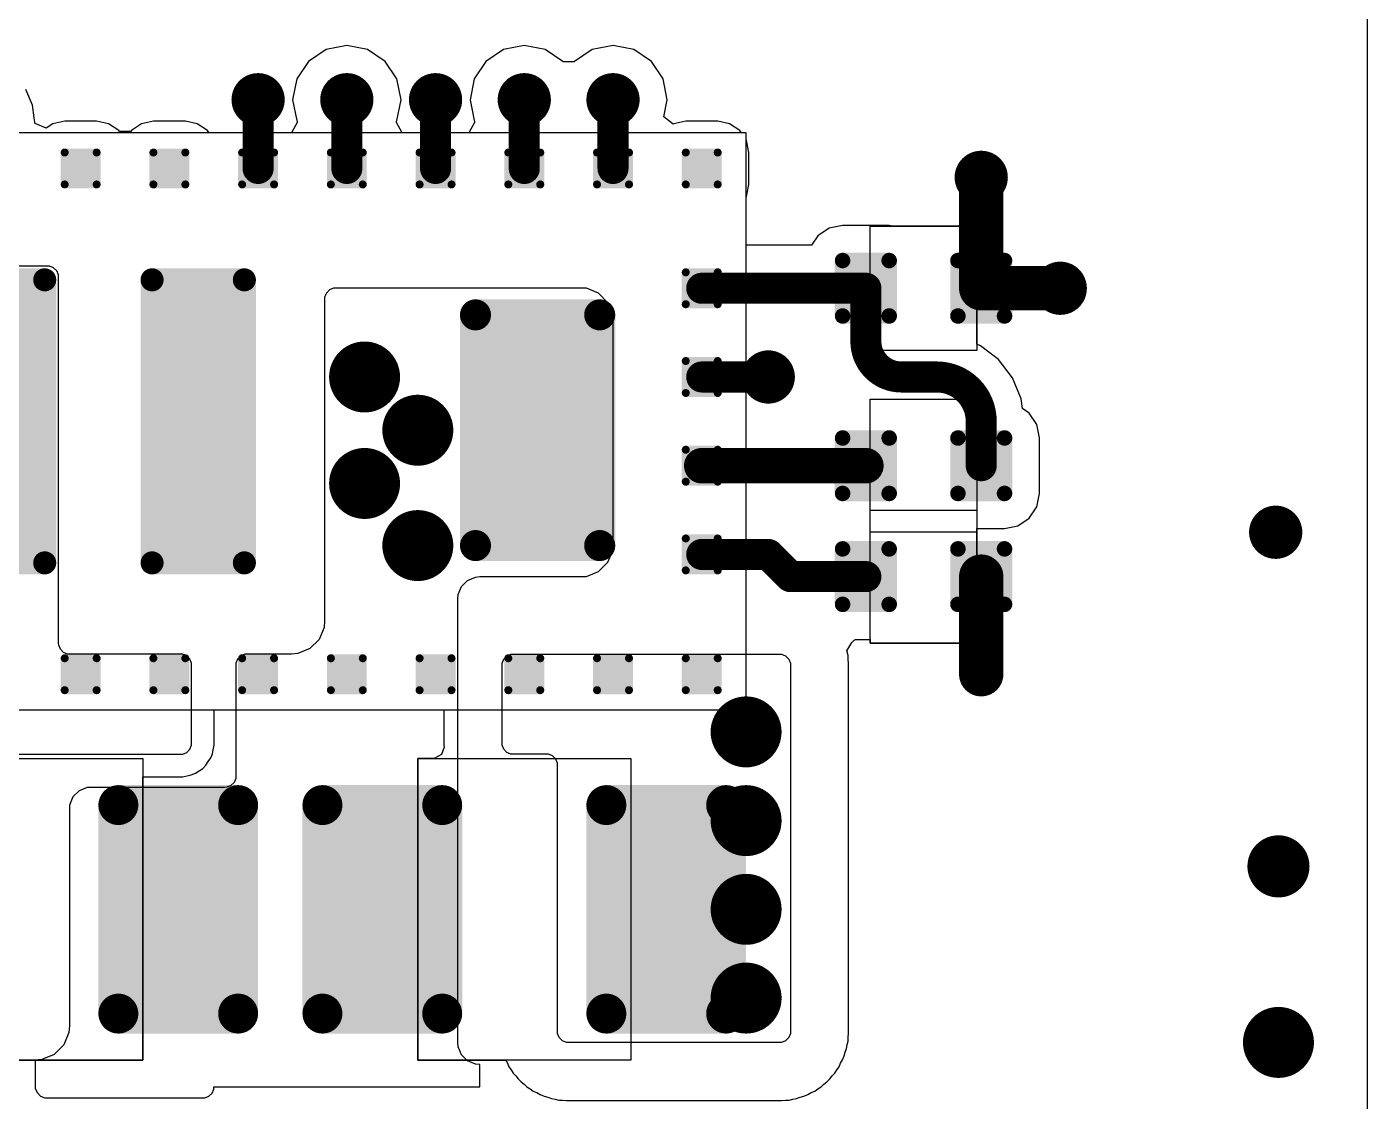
# Model space of a CAD drawing. Header units: millimetres. Extents: x 201 to 305, y 187 to 304.
# Drawn here: x 233.89 to 249, y 228.34 to 240.45 of the extents above; entities that cross this region are included whole.
import ezdxf

# ---------------------------------------------------------------- set-up
doc = ezdxf.new("R2010")
doc.units = ezdxf.units.MM
doc.layers.add('TopLayer', color=1, linetype='Continuous')

# ---------------------------------------------------------------- blocks, each defined once
blk = doc.blocks.new('LGA28_0_5MM_10X6_5_3_45_37')
at = {"layer": 'TopLayer'}
for p, q in [((5.00000016, 3.25000112), (-5.00000016, 3.25000112)), ((-5.00000016, 3.25000112), (-5.00000016, -3.25000112)), ((5.00000016, -3.25000112), (5.00000016, 3.25000112)), ((-5.00000016, -3.25000112), (5.00000016, -3.25000112))]:
    blk.add_line(p, q, dxfattribs=at)
for points, const_width in [([(-4.70250012, 3.02999902, 1), (-4.65750148, 3.02999902, 1)], 0.04499864), ([(-4.34250084, 3.02999902, 1), (-4.297502199999999, 3.02999902, 1)], 0.04499864), ([(-3.70249958, 3.02999902, 1), (-3.65750094, 3.02999902, 1)], 0.04499864), ([(-3.3425003, 3.02999902, 1), (-3.29750166, 3.02999902, 1)], 0.04499864), ([(-2.70249904, 3.02999902, 1), (-2.6575004, 3.02999902, 1)], 0.04499864), ([(-2.34249976, 3.02999902, 1), (-2.29750112, 3.02999902, 1)], 0.04499864), ([(-1.7024985, 3.02999902, 1), (-1.65749986, 3.02999902, 1)], 0.04499864), ([(-1.34249922, 3.02999902, 1), (-1.29750058, 3.02999902, 1)], 0.04499864), ([(-0.70249796, 3.02999902, 1), (-0.65749932, 3.02999902, 1)], 0.04499864), ([(-0.34249868, 3.02999902, 1), (-0.29750004, 3.02999902, 1)], 0.04499864), ([(0.29750004, 3.02999902, 1), (0.34249868, 3.02999902, 1)], 0.04499864), ([(0.65749932, 3.02999902, 1), (0.70249796, 3.02999902, 1)], 0.04499864), ([(1.29750058, 3.02999902, 1), (1.34249922, 3.02999902, 1)], 0.04499864), ([(1.65749986, 3.02999902, 1), (1.7024985, 3.02999902, 1)], 0.04499864), ([(2.29750112, 3.02999902, 1), (2.34249976, 3.02999902, 1)], 0.04499864), ([(2.6575004, 3.02999902, 1), (2.70249904, 3.02999902, 1)], 0.04499864), ([(3.29750166, 3.02999902, 1), (3.3425003, 3.02999902, 1)], 0.04499864), ([(3.65750094, 3.02999902, 1), (3.70249958, 3.02999902, 1)], 0.04499864), ([(4.297502199999999, 3.02999902, 1), (4.34250084, 3.02999902, 1)], 0.04499864), ([(4.65750148, 3.02999902, 1), (4.70250012, 3.02999902, 1)], 0.04499864), ([(-4.70250012, 2.66999974, 1), (-4.65750148, 2.66999974, 1)], 0.04499864), ([(-4.34250084, 2.66999974, 1), (-4.297502199999999, 2.66999974, 1)], 0.04499864), ([(-3.70249958, 2.66999974, 1), (-3.65750094, 2.66999974, 1)], 0.04499864), ([(-3.3425003, 2.66999974, 1), (-3.29750166, 2.66999974, 1)], 0.04499864), ([(-2.70249904, 2.66999974, 1), (-2.6575004, 2.66999974, 1)], 0.04499864), ([(-2.34249976, 2.66999974, 1), (-2.29750112, 2.66999974, 1)], 0.04499864), ([(-1.7024985, 2.66999974, 1), (-1.65749986, 2.66999974, 1)], 0.04499864), ([(-1.34249922, 2.66999974, 1), (-1.29750058, 2.66999974, 1)], 0.04499864), ([(-0.70249796, 2.66999974, 1), (-0.65749932, 2.66999974, 1)], 0.04499864), ([(-0.34249868, 2.66999974, 1), (-0.29750004, 2.66999974, 1)], 0.04499864), ([(0.29750004, 2.66999974, 1), (0.34249868, 2.66999974, 1)], 0.04499864), ([(0.65749932, 2.66999974, 1), (0.70249796, 2.66999974, 1)], 0.04499864), ([(1.29750058, 2.66999974, 1), (1.34249922, 2.66999974, 1)], 0.04499864), ([(1.65749986, 2.66999974, 1), (1.7024985, 2.66999974, 1)], 0.04499864), ([(2.29750112, 2.66999974, 1), (2.34249976, 2.66999974, 1)], 0.04499864), ([(2.6575004, 2.66999974, 1), (2.70249904, 2.66999974, 1)], 0.04499864), ([(3.29750166, 2.66999974, 1), (3.3425003, 2.66999974, 1)], 0.04499864), ([(3.65750094, 2.66999974, 1), (3.70249958, 2.66999974, 1)], 0.04499864), ([(4.297502199999999, 2.66999974, 1), (4.34250084, 2.66999974, 1)], 0.04499864), ([(4.65750148, 2.66999974, 1), (4.70250012, 2.66999974, 1)], 0.04499864), ([(-4.70250012, 1.67999918, 1), (-4.65750148, 1.67999918, 1)], 0.04499864), ([(-4.34250084, 1.67999918, 1), (-4.297502199999999, 1.67999918, 1)], 0.04499864), ([(0.5900013599999999, 1.59500062, 1), (0.71999856, 1.59500062, 1)], 0.12999974), ([(1.62999928, 1.59500062, 1), (1.75999648, 1.59500062, 1)], 0.12999974), ([(2.84000194, 1.59500062, 1), (2.96999914, 1.59500062, 1)], 0.12999974), ([(3.87999986, 1.59500062, 1), (4.00999706, 1.59500062, 1)], 0.12999974), ([(4.297502199999999, 1.67999918, 1), (4.34250084, 1.67999918, 1)], 0.04499864), ([(4.65750148, 1.67999918, 1), (4.70250012, 1.67999918, 1)], 0.04499864), ([(-3.43749884, 1.3999972, 1), (-3.26249792, 1.3999972, 1)], 0.17500092), ([(-2.03750164, 1.3999972, 1), (-1.86250072, 1.3999972, 1)], 0.17500092), ([(-4.70250012, 1.3199999, 1), (-4.65750148, 1.3199999, 1)], 0.04499864), ([(-4.34250084, 1.3199999, 1), (-4.297502199999999, 1.3199999, 1)], 0.04499864), ([(4.297502199999999, 1.3199999, 1), (4.34250084, 1.3199999, 1)], 0.04499864), ([(4.65750148, 1.3199999, 1), (4.70250012, 1.3199999, 1)], 0.04499864), ([(-4.70250012, 0.67999864, 1), (-4.65750148, 0.67999864, 1)], 0.04499864), ([(-4.34250084, 0.67999864, 1), (-4.297502199999999, 0.67999864, 1)], 0.04499864), ([(4.297502199999999, 0.67999864, 1), (4.34250084, 0.67999864, 1)], 0.04499864), ([(4.65750148, 0.67999864, 1), (4.70250012, 0.67999864, 1)], 0.04499864), ([(-4.70250012, 0.31999936, 1), (-4.65750148, 0.31999936, 1)], 0.04499864), ([(-4.34250084, 0.31999936, 1), (-4.297502199999999, 0.31999936, 1)], 0.04499864), ([(4.297502199999999, 0.31999936, 1), (4.34250084, 0.31999936, 1)], 0.04499864), ([(4.65750148, 0.31999936, 1), (4.70250012, 0.31999936, 1)], 0.04499864), ([(-4.70250012, -0.31999936, 1), (-4.65750148, -0.31999936, 1)], 0.04499864), ([(-4.34250084, -0.31999936, 1), (-4.297502199999999, -0.31999936, 1)], 0.04499864), ([(4.297502199999999, -0.31999936, 1), (4.34250084, -0.31999936, 1)], 0.04499864), ([(4.65750148, -0.31999936, 1), (4.70250012, -0.31999936, 1)], 0.04499864), ([(-4.70250012, -0.67999864, 1), (-4.65750148, -0.67999864, 1)], 0.04499864), ([(-4.34250084, -0.67999864, 1), (-4.297502199999999, -0.67999864, 1)], 0.04499864), ([(4.297502199999999, -0.67999864, 1), (4.34250084, -0.67999864, 1)], 0.04499864), ([(4.65750148, -0.67999864, 1), (4.70250012, -0.67999864, 1)], 0.04499864), ([(-3.43749884, -1.1999976, 1), (-3.26249792, -1.1999976, 1)], 0.17500092), ([(-2.03750164, -1.1999976, 1), (-1.86250072, -1.1999976, 1)], 0.17500092), ([(-4.70250012, -1.3199999, 1), (-4.65750148, -1.3199999, 1)], 0.04499864), ([(-4.34250084, -1.3199999, 1), (-4.297502199999999, -1.3199999, 1)], 0.04499864), ([(4.297502199999999, -1.3199999, 1), (4.34250084, -1.3199999, 1)], 0.04499864), ([(4.65750148, -1.3199999, 1), (4.70250012, -1.3199999, 1)], 0.04499864), ([(0.5900013599999999, -1.59500062, 1), (0.71999856, -1.59500062, 1)], 0.12999974), ([(1.62999928, -1.59500062, 1), (1.75999648, -1.59500062, 1)], 0.12999974), ([(2.84000194, -1.59500062, 1), (2.96999914, -1.59500062, 1)], 0.12999974), ([(3.87999986, -1.59500062, 1), (4.00999706, -1.59500062, 1)], 0.12999974), ([(-4.70250012, -1.67999918, 1), (-4.65750148, -1.67999918, 1)], 0.04499864), ([(-4.34250084, -1.67999918, 1), (-4.297502199999999, -1.67999918, 1)], 0.04499864), ([(4.297502199999999, -1.67999918, 1), (4.34250084, -1.67999918, 1)], 0.04499864), ([(4.65750148, -1.67999918, 1), (4.70250012, -1.67999918, 1)], 0.04499864), ([(-4.70250012, -2.66999974, 1), (-4.65750148, -2.66999974, 1)], 0.04499864), ([(-4.34250084, -2.66999974, 1), (-4.297502199999999, -2.66999974, 1)], 0.04499864), ([(-3.70249958, -2.66999974, 1), (-3.65750094, -2.66999974, 1)], 0.04499864), ([(-3.3425003, -2.66999974, 1), (-3.29750166, -2.66999974, 1)], 0.04499864), ([(-2.70249904, -2.66999974, 1), (-2.6575004, -2.66999974, 1)], 0.04499864), ([(-2.34249976, -2.66999974, 1), (-2.29750112, -2.66999974, 1)], 0.04499864), ([(-1.7024985, -2.66999974, 1), (-1.65749986, -2.66999974, 1)], 0.04499864), ([(-1.34249922, -2.66999974, 1), (-1.29750058, -2.66999974, 1)], 0.04499864), ([(-0.70249796, -2.66999974, 1), (-0.65749932, -2.66999974, 1)], 0.04499864), ([(-0.34249868, -2.66999974, 1), (-0.29750004, -2.66999974, 1)], 0.04499864), ([(0.29750004, -2.66999974, 1), (0.34249868, -2.66999974, 1)], 0.04499864), ([(0.65749932, -2.66999974, 1), (0.70249796, -2.66999974, 1)], 0.04499864), ([(1.29750058, -2.66999974, 1), (1.34249922, -2.66999974, 1)], 0.04499864), ([(1.65749986, -2.66999974, 1), (1.7024985, -2.66999974, 1)], 0.04499864), ([(2.29750112, -2.66999974, 1), (2.34249976, -2.66999974, 1)], 0.04499864), ([(2.6575004, -2.66999974, 1), (2.70249904, -2.66999974, 1)], 0.04499864), ([(3.29750166, -2.66999974, 1), (3.3425003, -2.66999974, 1)], 0.04499864), ([(3.65750094, -2.66999974, 1), (3.70249958, -2.66999974, 1)], 0.04499864), ([(4.297502199999999, -2.66999974, 1), (4.34250084, -2.66999974, 1)], 0.04499864), ([(4.65750148, -2.66999974, 1), (4.70250012, -2.66999974, 1)], 0.04499864), ([(-4.70250012, -3.02999902, 1), (-4.65750148, -3.02999902, 1)], 0.04499864), ([(-4.34250084, -3.02999902, 1), (-4.297502199999999, -3.02999902, 1)], 0.04499864), ([(-3.70249958, -3.02999902, 1), (-3.65750094, -3.02999902, 1)], 0.04499864), ([(-3.3425003, -3.02999902, 1), (-3.29750166, -3.02999902, 1)], 0.04499864), ([(-2.70249904, -3.02999902, 1), (-2.6575004, -3.02999902, 1)], 0.04499864), ([(-2.34249976, -3.02999902, 1), (-2.29750112, -3.02999902, 1)], 0.04499864), ([(-1.7024985, -3.02999902, 1), (-1.65749986, -3.02999902, 1)], 0.04499864), ([(-1.34249922, -3.02999902, 1), (-1.29750058, -3.02999902, 1)], 0.04499864), ([(-0.70249796, -3.02999902, 1), (-0.65749932, -3.02999902, 1)], 0.04499864), ([(-0.34249868, -3.02999902, 1), (-0.29750004, -3.02999902, 1)], 0.04499864), ([(0.29750004, -3.02999902, 1), (0.34249868, -3.02999902, 1)], 0.04499864), ([(0.65749932, -3.02999902, 1), (0.70249796, -3.02999902, 1)], 0.04499864), ([(1.29750058, -3.02999902, 1), (1.34249922, -3.02999902, 1)], 0.04499864), ([(1.65749986, -3.02999902, 1), (1.7024985, -3.02999902, 1)], 0.04499864), ([(2.29750112, -3.02999902, 1), (2.34249976, -3.02999902, 1)], 0.04499864), ([(2.6575004, -3.02999902, 1), (2.70249904, -3.02999902, 1)], 0.04499864), ([(3.29750166, -3.02999902, 1), (3.3425003, -3.02999902, 1)], 0.04499864), ([(3.65750094, -3.02999902, 1), (3.70249958, -3.02999902, 1)], 0.04499864), ([(4.297502199999999, -3.02999902, 1), (4.34250084, -3.02999902, 1)], 0.04499864), ([(4.65750148, -3.02999902, 1), (4.70250012, -3.02999902, 1)], 0.04499864)]:
    blk.add_lwpolyline(points, format="xyb", close=True, dxfattribs=dict(at, const_width=const_width))
for points in [[(-4.724999439999999, 2.66999974), (-4.27500288, 2.66999974), (-4.724999439999999, 3.02999902), (-4.27500288, 3.02999902)], [(-4.680000799999999, 2.6250011), (-4.32000152, 2.6250011), (-4.680000799999999, 3.07499766), (-4.32000152, 3.07499766)], [(-3.7249989, 2.66999974), (-3.27500234, 2.66999974), (-3.7249989, 3.02999902), (-3.27500234, 3.02999902)], [(-3.68000026, 2.6250011), (-3.32000098, 2.6250011), (-3.68000026, 3.07499766), (-3.32000098, 3.07499766)], [(-2.72499836, 2.66999974), (-2.2750018, 2.66999974), (-2.72499836, 3.02999902), (-2.2750018, 3.02999902)], [(-2.67999972, 2.6250011), (-2.32000044, 2.6250011), (-2.67999972, 3.07499766), (-2.32000044, 3.07499766)], [(-1.72499782, 2.66999974), (-1.27500126, 2.66999974), (-1.72499782, 3.02999902), (-1.27500126, 3.02999902)], [(-1.67999918, 2.6250011), (-1.3199999, 2.6250011), (-1.67999918, 3.07499766), (-1.3199999, 3.07499766)], [(-0.72499728, 2.66999974), (-0.27500072, 2.66999974), (-0.72499728, 3.02999902), (-0.27500072, 3.02999902)], [(-0.67999864, 2.6250011), (-0.31999936, 2.6250011), (-0.67999864, 3.07499766), (-0.31999936, 3.07499766)], [(0.27500072, 2.66999974), (0.72499728, 2.66999974), (0.27500072, 3.02999902), (0.72499728, 3.02999902)], [(0.31999936, 2.6250011), (0.67999864, 2.6250011), (0.31999936, 3.07499766), (0.67999864, 3.07499766)], [(1.27500126, 2.66999974), (1.72499782, 2.66999974), (1.27500126, 3.02999902), (1.72499782, 3.02999902)], [(1.3199999, 2.6250011), (1.67999918, 2.6250011), (1.3199999, 3.07499766), (1.67999918, 3.07499766)], [(2.2750018, 2.66999974), (2.72499836, 2.66999974), (2.2750018, 3.02999902), (2.72499836, 3.02999902)], [(2.32000044, 2.6250011), (2.67999972, 2.6250011), (2.32000044, 3.07499766), (2.67999972, 3.07499766)], [(3.27500234, 2.66999974), (3.7249989, 2.66999974), (3.27500234, 3.02999902), (3.7249989, 3.02999902)], [(3.32000098, 2.6250011), (3.68000026, 2.6250011), (3.32000098, 3.07499766), (3.68000026, 3.07499766)], [(4.27500288, 2.66999974), (4.724999439999999, 2.66999974), (4.27500288, 3.02999902), (4.724999439999999, 3.02999902)], [(4.32000152, 2.6250011), (4.680000799999999, 2.6250011), (4.32000152, 3.07499766), (4.680000799999999, 3.07499766)], [(-4.724999439999999, 1.3199999), (-4.27500288, 1.3199999), (-4.724999439999999, 1.67999918), (-4.27500288, 1.67999918)], [(-4.680000799999999, 1.27500126), (-4.32000152, 1.27500126), (-4.680000799999999, 1.72499782), (-4.32000152, 1.72499782)], [(0.6549999599999999, 1.72500036), (0.6549999599999999, -1.72500036), (1.69499788, 1.72500036), (1.69499788, -1.72500036)], [(2.90500054, 1.72500036), (2.90500054, -1.72500036), (3.94499846, 1.72500036), (3.94499846, -1.72500036)], [(4.27500288, 1.3199999), (4.724999439999999, 1.3199999), (4.27500288, 1.67999918), (4.724999439999999, 1.67999918)], [(4.32000152, 1.27500126), (4.680000799999999, 1.27500126), (4.32000152, 1.72499782), (4.680000799999999, 1.72499782)], [(-3.34999838, 1.57499812), (-3.34999838, -1.37499852), (-1.95000118, 1.57499812), (-1.95000118, -1.37499852)], [(0.52500022, 1.59500062), (0.52500022, -1.59500062), (1.82499762, 1.59500062), (1.82499762, -1.59500062)], [(2.7750008, 1.59500062), (2.7750008, -1.59500062), (4.0749982, 1.59500062), (4.0749982, -1.59500062)], [(-3.5249993, 1.3999972), (-3.5249993, -1.1999976), (-1.77500026, 1.3999972), (-1.77500026, -1.1999976)], [(-4.724999439999999, 0.31999936), (-4.27500288, 0.31999936), (-4.724999439999999, 0.67999864), (-4.27500288, 0.67999864)], [(-4.680000799999999, 0.27500072), (-4.32000152, 0.27500072), (-4.680000799999999, 0.72499728), (-4.32000152, 0.72499728)], [(4.27500288, 0.31999936), (4.724999439999999, 0.31999936), (4.27500288, 0.67999864), (4.724999439999999, 0.67999864)], [(4.32000152, 0.27500072), (4.680000799999999, 0.27500072), (4.32000152, 0.72499728), (4.680000799999999, 0.72499728)], [(-4.680000799999999, -0.72499728), (-4.32000152, -0.72499728), (-4.680000799999999, -0.27500072), (-4.32000152, -0.27500072)], [(4.32000152, -0.72499728), (4.680000799999999, -0.72499728), (4.32000152, -0.27500072), (4.680000799999999, -0.27500072)], [(-4.724999439999999, -0.67999864), (-4.27500288, -0.67999864), (-4.724999439999999, -0.31999936), (-4.27500288, -0.31999936)], [(4.27500288, -0.67999864), (4.724999439999999, -0.67999864), (4.27500288, -0.31999936), (4.724999439999999, -0.31999936)], [(-4.724999439999999, -1.67999918), (-4.27500288, -1.67999918), (-4.724999439999999, -1.3199999), (-4.27500288, -1.3199999)], [(-4.680000799999999, -1.72499782), (-4.32000152, -1.72499782), (-4.680000799999999, -1.27500126), (-4.32000152, -1.27500126)], [(4.27500288, -1.67999918), (4.724999439999999, -1.67999918), (4.27500288, -1.3199999), (4.724999439999999, -1.3199999)], [(4.32000152, -1.72499782), (4.680000799999999, -1.72499782), (4.32000152, -1.27500126), (4.680000799999999, -1.27500126)], [(-4.724999439999999, -3.02999902), (-4.27500288, -3.02999902), (-4.724999439999999, -2.66999974), (-4.27500288, -2.66999974)], [(-4.680000799999999, -3.07499766), (-4.32000152, -3.07499766), (-4.680000799999999, -2.6250011), (-4.32000152, -2.6250011)], [(-3.7249989, -3.02999902), (-3.27500234, -3.02999902), (-3.7249989, -2.66999974), (-3.27500234, -2.66999974)], [(-3.68000026, -3.07499766), (-3.32000098, -3.07499766), (-3.68000026, -2.6250011), (-3.32000098, -2.6250011)], [(-2.72499836, -3.02999902), (-2.2750018, -3.02999902), (-2.72499836, -2.66999974), (-2.2750018, -2.66999974)], [(-2.67999972, -3.07499766), (-2.32000044, -3.07499766), (-2.67999972, -2.6250011), (-2.32000044, -2.6250011)], [(-1.72499782, -3.02999902), (-1.27500126, -3.02999902), (-1.72499782, -2.66999974), (-1.27500126, -2.66999974)], [(-1.67999918, -3.07499766), (-1.3199999, -3.07499766), (-1.67999918, -2.6250011), (-1.3199999, -2.6250011)], [(-0.72499728, -3.02999902), (-0.27500072, -3.02999902), (-0.72499728, -2.66999974), (-0.27500072, -2.66999974)], [(-0.67999864, -3.07499766), (-0.31999936, -3.07499766), (-0.67999864, -2.6250011), (-0.31999936, -2.6250011)], [(0.27500072, -3.02999902), (0.72499728, -3.02999902), (0.27500072, -2.66999974), (0.72499728, -2.66999974)], [(0.31999936, -3.07499766), (0.67999864, -3.07499766), (0.31999936, -2.6250011), (0.67999864, -2.6250011)], [(1.27500126, -3.02999902), (1.72499782, -3.02999902), (1.27500126, -2.66999974), (1.72499782, -2.66999974)], [(1.3199999, -3.07499766), (1.67999918, -3.07499766), (1.3199999, -2.6250011), (1.67999918, -2.6250011)], [(2.2750018, -3.02999902), (2.72499836, -3.02999902), (2.2750018, -2.66999974), (2.72499836, -2.66999974)], [(2.32000044, -3.07499766), (2.67999972, -3.07499766), (2.32000044, -2.6250011), (2.67999972, -2.6250011)], [(3.27500234, -3.02999902), (3.7249989, -3.02999902), (3.27500234, -2.66999974), (3.7249989, -2.66999974)], [(3.32000098, -3.07499766), (3.68000026, -3.07499766), (3.32000098, -2.6250011), (3.68000026, -2.6250011)], [(4.27500288, -3.02999902), (4.724999439999999, -3.02999902), (4.27500288, -2.66999974), (4.724999439999999, -2.66999974)], [(4.32000152, -3.07499766), (4.680000799999999, -3.07499766), (4.32000152, -2.6250011), (4.680000799999999, -2.6250011)]]:
    blk.add_solid(points, dxfattribs=at)
blk = doc.blocks.new('R_1608S_45')
at = {"layer": 'TopLayer'}
for p, q in [((-0.5999987999999999, -0.75000104), (-0.5999987999999999, 0.75000104)), ((-0.5999987999999999, 0.75000104), (0.5999987999999999, 0.75000104)), ((0.5999987999999999, 0.75000104), (0.5999987999999999, -0.75000104)), ((0.5999987999999999, -0.75000104), (-0.5999987999999999, -0.75000104))]:
    blk.add_line(p, q, dxfattribs=at)
at = {"layer": 'TopLayer', "const_width": 0.08750045999999999}
for points in [[(-0.9562337999999999, 0.31249874, 1), (-0.8687358799999999, 0.31249874, 1)], [(-0.43123612, 0.31249874, 1), (-0.3437382, 0.31249874, 1)], [(0.3437382, 0.31249874, 1), (0.43123612, 0.31249874, 1)], [(0.8687358799999999, 0.31249874, 1), (0.9562337999999999, 0.31249874, 1)], [(-0.9562337999999999, -0.31249874, 1), (-0.8687358799999999, -0.31249874, 1)], [(-0.43123612, -0.31249874, 1), (-0.3437382, -0.31249874, 1)], [(0.3437382, -0.31249874, 1), (0.43123612, -0.31249874, 1)], [(0.8687358799999999, -0.31249874, 1), (0.9562337999999999, -0.31249874, 1)]]:
    blk.add_lwpolyline(points, format="xyb", close=True, dxfattribs=at)
at = {"layer": 'TopLayer'}
for points in [[(-0.2999867, -0.31249874), (-0.2999867, 0.31249874), (-0.9999853, -0.31249874), (-0.9999853, 0.31249874)], [(-0.38748716, -0.3999992), (-0.38748716, 0.3999992), (-0.91248484, -0.3999992), (-0.91248484, 0.3999992)], [(0.9999853, -0.31249874), (0.9999853, 0.31249874), (0.2999867, -0.31249874), (0.2999867, 0.31249874)], [(0.91248484, -0.3999992), (0.91248484, 0.3999992), (0.38748716, -0.3999992), (0.38748716, 0.3999992)]]:
    blk.add_solid(points, dxfattribs=at)
blk = doc.blocks.new('R_1608S_47')
at = {"layer": 'TopLayer'}
for p, q in [((-0.5999987999999999, -0.75000104), (-0.5999987999999999, 0.75000104)), ((-0.5999987999999999, 0.75000104), (0.5999987999999999, 0.75000104)), ((0.5999987999999999, 0.75000104), (0.5999987999999999, -0.75000104)), ((0.5999987999999999, -0.75000104), (-0.5999987999999999, -0.75000104))]:
    blk.add_line(p, q, dxfattribs=at)
at = {"layer": 'TopLayer', "const_width": 0.08750045999999999}
for points in [[(-0.9562337999999999, 0.31249874, 1), (-0.8687358799999999, 0.31249874, 1)], [(-0.43123612, 0.31249874, 1), (-0.3437382, 0.31249874, 1)], [(0.3437382, 0.31249874, 1), (0.43123612, 0.31249874, 1)], [(0.8687358799999999, 0.31249874, 1), (0.9562337999999999, 0.31249874, 1)], [(-0.9562337999999999, -0.31249874, 1), (-0.8687358799999999, -0.31249874, 1)], [(-0.43123612, -0.31249874, 1), (-0.3437382, -0.31249874, 1)], [(0.3437382, -0.31249874, 1), (0.43123612, -0.31249874, 1)], [(0.8687358799999999, -0.31249874, 1), (0.9562337999999999, -0.31249874, 1)]]:
    blk.add_lwpolyline(points, format="xyb", close=True, dxfattribs=at)
at = {"layer": 'TopLayer'}
for points in [[(-0.2999867, -0.31249874), (-0.2999867, 0.31249874), (-0.9999853, -0.31249874), (-0.9999853, 0.31249874)], [(-0.38748716, -0.3999992), (-0.38748716, 0.3999992), (-0.91248484, -0.3999992), (-0.91248484, 0.3999992)], [(0.9999853, -0.31249874), (0.9999853, 0.31249874), (0.2999867, -0.31249874), (0.2999867, 0.31249874)], [(0.91248484, -0.3999992), (0.91248484, 0.3999992), (0.38748716, -0.3999992), (0.38748716, 0.3999992)]]:
    blk.add_solid(points, dxfattribs=at)
blk = doc.blocks.new('TP_SMD_64')
at = {"layer": 'TopLayer', "const_width": 0.3999992}
blk.add_lwpolyline([(-0.1999996, 0, 1), (0.1999996, 0, 1)], format="xyb", close=True, dxfattribs=at)
blk = doc.blocks.new('C_3225_71')
at = {"layer": 'TopLayer'}
for p, q in [((-1.20000014, -1.69999914), (-1.20000014, 1.69999914)), ((-1.20000014, 1.69999914), (1.20000014, 1.69999914)), ((1.20000014, 1.69999914), (1.20000014, -1.69999914)), ((1.20000014, -1.69999914), (-1.20000014, -1.69999914))]:
    blk.add_line(p, q, dxfattribs=at)
at = {"layer": 'TopLayer', "const_width": 0.22499828}
for points in [[(-2.3874984, 1.17500146, 1), (-2.16250012, 1.17500146, 1)], [(-1.03749856, 1.17500146, 1), (-0.81250028, 1.17500146, 1)], [(0.81250028, 1.17500146, 1), (1.03749856, 1.17500146, 1)], [(2.16250012, 1.17500146, 1), (2.3874984, 1.17500146, 1)], [(-2.3874984, -1.17500146, 1), (-2.16250012, -1.17500146, 1)], [(-1.03749856, -1.17500146, 1), (-0.81250028, -1.17500146, 1)], [(0.81250028, -1.17500146, 1), (1.03749856, -1.17500146, 1)], [(2.16250012, -1.17500146, 1), (2.3874984, -1.17500146, 1)]]:
    blk.add_lwpolyline(points, format="xyb", close=True, dxfattribs=at)
at = {"layer": 'TopLayer'}
for points in [[(-2.27499926, -1.39999974), (-0.9249994199999999, -1.39999974), (-2.27499926, 1.39999974), (-0.9249994199999999, 1.39999974)], [(0.9249994199999999, -1.39999974), (2.27499926, -1.39999974), (0.9249994199999999, 1.39999974), (2.27499926, 1.39999974)], [(-2.49999754, -1.17500146), (-0.7000011399999999, -1.17500146), (-2.49999754, 1.17500146), (-0.7000011399999999, 1.17500146)], [(0.7000011399999999, -1.17500146), (2.49999754, -1.17500146), (0.7000011399999999, 1.17500146), (2.49999754, 1.17500146)]]:
    blk.add_solid(points, dxfattribs=at)
blk = doc.blocks.new('C_1608S_72')
at = {"layer": 'TopLayer'}
for p, q in [((-0.5999987999999999, -0.7000011399999999), (-0.5999987999999999, 0.7000011399999999)), ((-0.5999987999999999, 0.7000011399999999), (0.5999987999999999, 0.7000011399999999)), ((0.5999987999999999, 0.7000011399999999), (0.5999987999999999, -0.7000011399999999)), ((0.5999987999999999, -0.7000011399999999), (-0.5999987999999999, -0.7000011399999999))]:
    blk.add_line(p, q, dxfattribs=at)
at = {"layer": 'TopLayer', "const_width": 0.08750045999999999}
for points in [[(-0.9562337999999999, 0.31249874, 1), (-0.8687358799999999, 0.31249874, 1)], [(-0.43123612, 0.31249874, 1), (-0.3437382, 0.31249874, 1)], [(0.3437382, 0.31249874, 1), (0.43123612, 0.31249874, 1)], [(0.8687358799999999, 0.31249874, 1), (0.9562337999999999, 0.31249874, 1)], [(-0.9562337999999999, -0.31249874, 1), (-0.8687358799999999, -0.31249874, 1)], [(-0.43123612, -0.31249874, 1), (-0.3437382, -0.31249874, 1)], [(0.3437382, -0.31249874, 1), (0.43123612, -0.31249874, 1)], [(0.8687358799999999, -0.31249874, 1), (0.9562337999999999, -0.31249874, 1)]]:
    blk.add_lwpolyline(points, format="xyb", close=True, dxfattribs=at)
at = {"layer": 'TopLayer'}
for points in [[(-0.2999867, -0.31249874), (-0.2999867, 0.31249874), (-0.9999853, -0.31249874), (-0.9999853, 0.31249874)], [(-0.38748716, -0.3999992), (-0.38748716, 0.3999992), (-0.91248484, -0.3999992), (-0.91248484, 0.3999992)], [(0.9999853, -0.31249874), (0.9999853, 0.31249874), (0.2999867, -0.31249874), (0.2999867, 0.31249874)], [(0.91248484, -0.3999992), (0.91248484, 0.3999992), (0.38748716, -0.3999992), (0.38748716, 0.3999992)]]:
    blk.add_solid(points, dxfattribs=at)
blk = doc.blocks.new('C_3225_73')
at = {"layer": 'TopLayer'}
for p, q in [((-1.20000014, -1.69999914), (-1.20000014, 1.69999914)), ((-1.20000014, 1.69999914), (1.20000014, 1.69999914)), ((1.20000014, 1.69999914), (1.20000014, -1.69999914)), ((1.20000014, -1.69999914), (-1.20000014, -1.69999914))]:
    blk.add_line(p, q, dxfattribs=at)
at = {"layer": 'TopLayer', "const_width": 0.22499828}
for points in [[(-2.3874984, 1.17500146, 1), (-2.16250012, 1.17500146, 1)], [(-1.03749856, 1.17500146, 1), (-0.81250028, 1.17500146, 1)], [(0.81250028, 1.17500146, 1), (1.03749856, 1.17500146, 1)], [(2.16250012, 1.17500146, 1), (2.3874984, 1.17500146, 1)], [(-2.3874984, -1.17500146, 1), (-2.16250012, -1.17500146, 1)], [(-1.03749856, -1.17500146, 1), (-0.81250028, -1.17500146, 1)], [(0.81250028, -1.17500146, 1), (1.03749856, -1.17500146, 1)], [(2.16250012, -1.17500146, 1), (2.3874984, -1.17500146, 1)]]:
    blk.add_lwpolyline(points, format="xyb", close=True, dxfattribs=at)
at = {"layer": 'TopLayer'}
for points in [[(-2.27499926, -1.39999974), (-0.9249994199999999, -1.39999974), (-2.27499926, 1.39999974), (-0.9249994199999999, 1.39999974)], [(0.9249994199999999, -1.39999974), (2.27499926, -1.39999974), (0.9249994199999999, 1.39999974), (2.27499926, 1.39999974)], [(-2.49999754, -1.17500146), (-0.7000011399999999, -1.17500146), (-2.49999754, 1.17500146), (-0.7000011399999999, 1.17500146)], [(0.7000011399999999, -1.17500146), (2.49999754, -1.17500146), (0.7000011399999999, 1.17500146), (2.49999754, 1.17500146)]]:
    blk.add_solid(points, dxfattribs=at)

msp = doc.modelspace()

# ---------------------------------------------------------------- linework, layer by layer
at = {"layer": 'TopLayer'}
for p, q in [((248.99998714, 242.50001284), (248.99999222, 227.20008154)), ((237.49999236, 240.236756), (237.2658831, 240.19019018)), ((237.73410162, 240.19019018), (237.49999236, 240.236756)), ((239.49999344, 240.236756), (239.26588418, 240.19019018)), ((239.7341027, 240.19019018), (239.49999344, 240.236756)), ((240.49999398, 240.236756), (240.26588472, 240.19019018)), ((240.73410324, 240.19019018), (240.49999398, 240.236756)), ((237.06741766, 240.05757678), (236.93480426, 239.85911134)), ((237.2658831, 240.19019018), (237.06741766, 240.05757678)), ((237.93256706, 240.05757678), (237.73410162, 240.19019018)), ((238.06518046, 239.85911134), (237.93256706, 240.05757678)), ((239.06741874, 240.05757678), (238.93480534, 239.85911134)), ((239.26588418, 240.19019018), (239.06741874, 240.05757678)), ((239.93256814, 240.05757678), (239.7341027, 240.19019018)), ((239.93649244, 240.0517043), (239.93256814, 240.05757678)), ((240.06349498, 240.0517043), (239.93649244, 240.0517043)), ((240.06741928, 240.05757678), (240.06349498, 240.0517043)), ((240.26588472, 240.19019018), (240.06741928, 240.05757678)), ((240.93256868, 240.05757678), (240.73410324, 240.19019018)), ((241.06518208, 239.85911134), (240.93256868, 240.05757678)), ((236.93480426, 239.85911134), (236.88823844, 239.62500208)), ((238.11174628, 239.62500208), (238.06518046, 239.85911134)), ((238.93480534, 239.85911134), (238.88823952, 239.62500208)), ((241.1117479, 239.62500208), (241.06518208, 239.85911134)), ((233.95632914, 239.5642656), (233.8832762, 239.7406305)), ((236.88823844, 239.62500208), (236.93480426, 239.39089282)), ((238.06518046, 239.39089282), (238.11174628, 239.62500208)), ((238.88823952, 239.62500208), (238.93480534, 239.39089282)), ((241.073559, 239.43300602), (241.1117479, 239.62500208)), ((233.975275, 239.42035936), (233.95632914, 239.5642656)), ((233.98429708, 239.37500258), (233.975275, 239.42035936)), ((233.98429708, 239.3617387), (233.98429708, 239.37500258)), ((233.98803088, 239.35817508), (233.98429708, 239.3617387)), ((234.11129708, 239.30548278), (233.98803088, 239.35817508)), ((234.18538126, 239.3549823), (234.11129708, 239.30548278)), ((234.31999364, 239.38175898), (234.18538126, 239.3549823)), ((234.67999292, 239.38175898), (234.31999364, 239.38175898)), ((234.8146053, 239.3549823), (234.67999292, 239.38175898)), ((234.92872242, 239.2787315), (234.8146053, 239.3549823)), ((235.1853818, 239.3549823), (235.07126468, 239.2787315)), ((235.31999418, 239.38175898), (235.1853818, 239.3549823)), ((235.67999346, 239.38175898), (235.31999418, 239.38175898)), ((235.81460584, 239.3549823), (235.67999346, 239.38175898)), ((235.92872296, 239.2787315), (235.81460584, 239.3549823)), ((236.94408288, 239.3770041), (236.87620138, 239.2500041)), ((236.93480426, 239.39089282), (236.94408288, 239.3770041)), ((238.05590184, 239.3770041), (238.06518046, 239.39089282)), ((238.12378334, 239.2500041), (238.05590184, 239.3770041)), ((238.94408396, 239.3770041), (238.87620246, 239.2500041)), ((238.93480534, 239.39089282), (238.94408396, 239.3770041)), ((241.1798199, 239.35126374), (241.073559, 239.43300602)), ((241.1853825, 239.3549823), (241.1798199, 239.35126374)), ((241.31999488, 239.38175898), (241.1853825, 239.3549823)), ((241.67999416, 239.38175898), (241.31999488, 239.38175898)), ((241.81460654, 239.3549823), (241.67999416, 239.38175898)), ((241.92872366, 239.2787315), (241.81460654, 239.3549823)), ((234.93598936, 239.26785776), (234.92872242, 239.2787315)), ((235.06399774, 239.26785776), (234.93598936, 239.26785776)), ((235.07126468, 239.2787315), (235.06399774, 239.26785776)), ((235.94791774, 239.2500041), (235.92872296, 239.2787315)), ((236.87620138, 239.2500041), (235.94791774, 239.2500041)), ((238.87620246, 239.2500041), (238.12378334, 239.2500041)), ((241.94791844, 239.2500041), (241.92872366, 239.2787315)), ((241.99999352, 239.2500041), (241.94791844, 239.2500041)), ((241.99999352, 239.17206928), (241.99999352, 239.2500041)), ((242.00497446, 239.16461438), (241.99999352, 239.17206928)), ((242.03175114, 239.030002), (242.00497446, 239.16461438)), ((242.03175114, 238.67000272), (242.03175114, 239.030002)), ((242.00497446, 238.53539034), (242.03175114, 238.67000272)), ((241.99999352, 238.52793544), (242.00497446, 238.53539034)), ((241.99999352, 237.98430686), (241.99999352, 238.52793544)), ((242.8081377, 238.09187332), (242.73626332, 237.98430686)), ((242.93631372, 238.17751958), (242.8081377, 238.09187332)), ((243.08750976, 238.20759318), (242.93631372, 238.17751958)), ((243.61250744, 238.20759318), (243.08750976, 238.20759318)), ((243.65066332, 238.20000366), (243.61250744, 238.20759318)), ((244.5999934, 238.20000366), (243.65066332, 238.20000366)), ((244.5999934, 236.86893444), (244.5999934, 238.20000366)), ((242.73626332, 237.98430686), (241.99999352, 237.98430686)), ((234.12499276, 237.75000202), (230.24999162, 237.75000202)), ((234.14985682, 237.75000202), (234.12499276, 237.75000202)), ((234.12499276, 237.75000202), (234.12499276, 237.75000202)), ((234.1957978, 237.7309698), (234.14985682, 237.75000202)), ((234.23096156, 237.69580604), (234.1957978, 237.7309698)), ((234.24999378, 237.64986506), (234.23096156, 237.69580604)), ((234.24999378, 237.625001), (234.24999378, 237.64986506)), ((234.24999378, 233.5000029), (234.24999378, 237.625001)), ((237.3041863, 237.48097284), (237.26902254, 237.44580908)), ((237.35012728, 237.50000506), (237.3041863, 237.48097284)), ((237.37499388, 237.50000506), (237.35012728, 237.50000506)), ((240.12497822, 237.50000252), (237.37499388, 237.50000506)), ((240.12497314, 237.49998982), (240.12497822, 237.50000252)), ((240.19956786, 237.49999744), (240.12497314, 237.49998982)), ((240.3374035, 237.44291094), (240.19956786, 237.49999744)), ((237.24999286, 237.37500404), (237.24998778, 233.74999986)), ((237.26902254, 237.44580908), (237.24999286, 237.3998681)), ((237.24999286, 237.3998681), (237.24999286, 237.37500404)), ((237.24999286, 237.37500404), (237.24999286, 237.37500404)), ((240.44289986, 237.3374222), (240.3374035, 237.44291094)), ((240.49999398, 237.19959164), (240.44289986, 237.3374222)), ((240.49999144, 237.12499692), (240.49999398, 237.19959164)), ((240.49998382, 234.62498414), (240.49999144, 237.12499692)), ((244.64169004, 236.85166244), (244.5999934, 236.86893444)), ((244.84536248, 236.69538132), (244.64169004, 236.85166244)), ((245.0016436, 236.49170888), (244.84536248, 236.69538132)), ((245.09988826, 236.2545313), (245.0016436, 236.49170888)), ((245.1144958, 236.14356124), (245.09988826, 236.2545313)), ((245.1918515, 236.09187478), (245.1144958, 236.14356124)), ((245.27749776, 235.96369876), (245.1918515, 236.09187478)), ((245.30757136, 235.81250272), (245.27749776, 235.96369876)), ((245.30757136, 235.18750524), (245.30757136, 235.81250272)), ((245.27749776, 235.0363092), (245.30757136, 235.18750524)), ((245.1918515, 234.90813318), (245.27749776, 235.0363092)), ((244.5999934, 233.5000029), (244.5999934, 234.79241332)), ((244.5999934, 234.79241332), (244.91247944, 234.79241332)), ((244.91247944, 234.79241332), (245.06367548, 234.82248692)), ((245.06367548, 234.82248692), (245.1918515, 234.90813318)), ((240.4999762, 234.6249816), (240.49998382, 234.62498414)), ((240.49997874, 234.5503945), (240.4999762, 234.6249816)), ((240.44289224, 234.41257156), (240.49997874, 234.5503945)), ((240.33740858, 234.3070879), (240.44289224, 234.41257156)), ((238.79212084, 234.13888656), (238.86109454, 234.20786026)), ((238.86109454, 234.20786026), (238.9512112, 234.24518556)), ((238.9512112, 234.24518556), (238.99998174, 234.2499887)), ((238.99998174, 234.2499887), (238.99999444, 234.25000394)), ((238.99999444, 234.25000394), (240.12499854, 234.25000394)), ((240.12499854, 234.25000394), (240.19958564, 234.2500014)), ((240.19958564, 234.2500014), (240.33740858, 234.3070879)), ((238.7499924, 234.0000019), (238.75479554, 234.04877244)), ((238.75479554, 234.04877244), (238.79212084, 234.13888656)), ((238.7499924, 229.00000682), (238.7499924, 234.0000019)), ((237.24998778, 233.74999986), (237.24278942, 233.6768377)), ((237.24278942, 233.6768377), (237.1868002, 233.54165128)), ((234.25239408, 233.47561636), (234.24999378, 233.5000029)), ((234.24999378, 233.5000029), (234.24999378, 233.5000029)), ((234.271058, 233.43055676), (234.25239408, 233.47561636)), ((234.30554612, 233.39606864), (234.271058, 233.43055676)), ((237.0833333, 233.43818692), (236.94814688, 233.38220024)), ((237.1868002, 233.54165128), (237.0833333, 233.43818692)), ((243.13709818, 233.41541074), (243.19084966, 233.50624876)), ((243.13886856, 233.40196398), (243.13709818, 233.41541074)), ((243.14998868, 233.36047562), (243.13886856, 233.40196398)), ((243.19084966, 233.50624876), (243.21746378, 233.5347628)), ((243.21746378, 233.5347628), (243.2327114, 233.54241328)), ((243.2327114, 233.54241328), (243.3999958, 233.54241328)), ((243.3999958, 233.54241328), (243.3999958, 233.5000029)), ((243.3999958, 233.5000029), (244.5999934, 233.5000029)), ((234.35060572, 233.37740472), (234.30554612, 233.39606864)), ((234.37499226, 233.37500442), (234.35060572, 233.37740472)), ((235.6249923, 233.37500442), (234.37499226, 233.37500442)), ((235.64985636, 233.37500442), (235.6249923, 233.37500442)), ((235.6249923, 233.37500442), (235.6249923, 233.37500442)), ((235.69579734, 233.3559722), (235.64985636, 233.37500442)), ((235.7309611, 233.32080844), (235.69579734, 233.3559722)), ((235.74999332, 233.27486746), (235.7309611, 233.32080844)), ((235.74999332, 233.2500034), (235.74999332, 233.27486746)), ((235.74999332, 232.37500388), (235.74999332, 233.2500034)), ((236.269022, 233.32080844), (236.24999232, 233.27486746)), ((236.24999232, 233.27486746), (236.24999232, 233.2500034)), ((236.24999232, 233.2500034), (236.24999232, 233.2500034)), ((236.24999232, 233.2500034), (236.24999232, 232.00000336)), ((236.30418576, 233.3559722), (236.269022, 233.32080844)), ((236.35012674, 233.37500442), (236.30418576, 233.3559722)), ((236.37499334, 233.37500442), (236.35012674, 233.37500442)), ((236.87499488, 233.37500442), (236.37499334, 233.37500442)), ((236.94814688, 233.38220024), (236.87498472, 233.37500442)), ((236.87498472, 233.37500442), (236.87499488, 233.37500442)), ((239.24999394, 233.27486746), (239.26902362, 233.32081098)), ((239.24999394, 233.25000594), (239.24999394, 233.27486746)), ((239.24999394, 232.37500388), (239.24999394, 233.25000594)), ((239.26902362, 233.32081098), (239.30418484, 233.3559722)), ((239.30418484, 233.3559722), (239.35012836, 233.37500442)), ((239.35012836, 233.37500442), (239.37499242, 233.37500442)), ((239.37499242, 233.37500442), (239.37499242, 233.37500442)), ((239.37499242, 233.37500442), (242.3749915, 233.37500442)), ((242.3749915, 233.37500442), (242.39985556, 233.37500442)), ((242.39985556, 233.37500442), (242.44579654, 233.3559722)), ((242.44579654, 233.3559722), (242.4809603, 233.32080844)), ((242.4809603, 233.32080844), (242.49999252, 233.27486746)), ((242.49999252, 233.27486746), (242.49999252, 233.2500034)), ((242.49999252, 233.2500034), (242.49999252, 233.2500034)), ((242.49999252, 233.2500034), (242.49999252, 229.12500276)), ((243.14999122, 233.3174912), (243.14998868, 233.36047562)), ((243.15560208, 233.27486746), (243.14999122, 233.3174912)), ((243.15560208, 229.1001387), (243.15560208, 233.27486746)), ((236.00488994, 232.35013728), (236.00488994, 232.75000186)), ((236.00488994, 232.75000186), (238.59438438, 232.75000186)), ((238.59438438, 232.75000186), (238.59438438, 232.35013728)), ((235.7309611, 232.3041963), (235.74999332, 232.35013728)), ((235.74999332, 232.35013728), (235.74999332, 232.37500388)), ((235.74999332, 232.37500388), (235.74999332, 232.37500388)), ((235.99435656, 232.29718082), (236.00488994, 232.35012204)), ((236.0048874, 232.35012966), (236.00488994, 232.35013728)), ((236.00488994, 232.35012204), (236.0048874, 232.35012966)), ((238.59438438, 232.35013728), (238.59742984, 232.3270055)), ((239.24999394, 232.35013728), (239.24999394, 232.37500388)), ((239.24999394, 232.37500388), (239.24999394, 232.37500388)), ((239.26902362, 232.3041963), (239.24999394, 232.35013728)), ((233.24999324, 232.25000286), (235.6249923, 232.25000286)), ((235.6249923, 232.25000286), (235.64985636, 232.25000286)), ((235.64985636, 232.25000286), (235.69579734, 232.26903254)), ((235.69579734, 232.26903254), (235.7309611, 232.3041963)), ((235.93867722, 232.16507796), (235.96644958, 232.20663744)), ((235.96644958, 232.20663744), (235.9854818, 232.25258096)), ((235.9854818, 232.25258096), (235.98548434, 232.25258858)), ((235.98548434, 232.25258858), (235.98548688, 232.25259366)), ((235.98548688, 232.25259366), (235.99435656, 232.29718082)), ((238.48580954, 232.20000296), (238.2999933, 232.20000296)), ((238.2999933, 232.20000296), (238.2999933, 228.80000468)), ((238.56552744, 232.24507526), (238.48580954, 232.20000296)), ((238.59742984, 232.3270055), (238.56552744, 232.24507526)), ((239.30418738, 232.26903254), (239.26902362, 232.3041963)), ((239.35012836, 232.25000286), (239.30418738, 232.26903254)), ((239.37499496, 232.25000286), (239.35012836, 232.25000286)), ((239.74999294, 232.25000286), (239.37499496, 232.25000286)), ((239.77437694, 232.24760002), (239.74999294, 232.25000286)), ((239.74999294, 232.25000286), (239.74999294, 232.25000286)), ((239.81943908, 232.2289361), (239.77437694, 232.24760002)), ((239.8539272, 232.19444798), (239.81943908, 232.2289361)), ((239.87259112, 232.14938584), (239.8539272, 232.19444798)), ((235.7933435, 232.03353898), (235.87603828, 232.08879414)), ((235.87603828, 232.08879414), (235.9111995, 232.1239579)), ((235.9111995, 232.1239579), (235.93867722, 232.16507796)), ((239.87499396, 232.12500184), (239.87259112, 232.14938584)), ((239.87499396, 229.12500276), (239.87499396, 232.12500184)), ((235.19999442, 228.80000468), (235.19999442, 231.99510624)), ((235.19999442, 231.99510624), (235.64985636, 231.99510624)), ((235.64985636, 231.99510624), (235.74740252, 232.0145093)), ((235.74740252, 232.0145093), (235.7933435, 232.03353898)), ((236.19443744, 231.8960691), (236.14937784, 231.87740518)), ((236.22892556, 231.93055722), (236.19443744, 231.8960691)), ((236.24758948, 231.97561682), (236.22892556, 231.93055722)), ((236.24999232, 232.00000336), (236.24758948, 231.97561682)), ((234.41305162, 231.76661546), (234.37499226, 231.67473096)), ((234.48337914, 231.83694298), (234.41305162, 231.76661546)), ((234.57526364, 231.87500488), (234.48337914, 231.83694298)), ((234.6249943, 231.87500488), (234.57526364, 231.87500488)), ((236.12499384, 231.87500488), (234.6249943, 231.87500488)), ((236.14937784, 231.87740518), (236.12499384, 231.87500488)), ((236.12499384, 231.87500488), (236.12499384, 231.87500488)), ((234.37499226, 231.67473096), (234.37499226, 231.62500284)), ((234.37499226, 231.62500284), (234.37499226, 231.62500284)), ((234.37499226, 231.62500284), (234.37499226, 229.18696606)), ((234.37499226, 229.18696606), (234.36755514, 229.11147218)), ((234.36755514, 229.11147218), (234.30977522, 228.97198046)), ((239.87499396, 229.1001387), (239.87499396, 229.12500276)), ((239.87499396, 229.12500276), (239.87499396, 229.12500276)), ((239.89402364, 229.05419518), (239.87499396, 229.1001387)), ((239.92918486, 229.01903396), (239.89402364, 229.05419518)), ((242.4809603, 229.05419518), (242.44579908, 229.01903396)), ((242.49999252, 229.1001387), (242.4809603, 229.05419518)), ((242.49999252, 229.12500276), (242.49999252, 229.1001387)), ((243.14999122, 229.01454324), (243.14999376, 229.0575302)), ((243.14999376, 229.0575302), (243.15560208, 229.1001387)), ((234.30977522, 228.97198046), (234.20301394, 228.86521918)), ((238.7499924, 228.99999412), (238.7499924, 229.00000682)), ((238.754793, 228.95122358), (238.7499924, 228.99999412)), ((238.79212084, 228.86110184), (238.754793, 228.95122358)), ((239.97512838, 229.00000428), (239.92918486, 229.01903396)), ((239.99999244, 229.00000428), (239.97512838, 229.00000428)), ((242.37499404, 229.00000428), (239.99999244, 229.00000428)), ((242.39985556, 229.00000428), (242.37499404, 229.00000428)), ((242.37499404, 229.00000428), (242.37499404, 229.00000428)), ((242.44579908, 229.01903396), (242.39985556, 229.00000428)), ((243.10568854, 228.84922734), (243.11681628, 228.89074618)), ((243.11681628, 228.89074618), (243.13326278, 228.930454)), ((243.13326278, 228.930454), (243.13886856, 228.97304218)), ((243.13886856, 228.97304218), (243.14999122, 229.01454324)), ((233.19298548, 228.80000468), (235.19999442, 228.80000468)), ((234.06352222, 228.80743926), (233.98803088, 228.80000468)), ((233.98803088, 228.80000468), (233.98803088, 228.80000468)), ((233.98803088, 228.80000468), (233.98803088, 228.5119636)), ((234.20301394, 228.86521918), (234.06352222, 228.80743926)), ((238.2999933, 228.80000468), (239.290225, 228.80000468)), ((238.86109708, 228.79212814), (238.79212084, 228.86110184)), ((238.95121882, 228.75480284), (238.86109708, 228.79212814)), ((238.9999919, 228.75000478), (238.95121882, 228.75480284)), ((238.99999444, 228.50000274), (238.9999919, 228.75000478)), ((239.290225, 228.80000468), (239.3098084, 228.76608298)), ((239.3098084, 228.76608298), (239.32624982, 228.7263904)), ((239.32624982, 228.7263904), (239.35239912, 228.69231122)), ((243.02256958, 228.69229344), (243.04873412, 228.7263904)), ((243.04873412, 228.7263904), (243.065173, 228.7660779)), ((243.065173, 228.7660779), (243.08665632, 228.80328382)), ((243.08665632, 228.80328382), (243.10568854, 228.84922734)), ((239.35239912, 228.69231122), (239.37388752, 228.6550926)), ((239.37388752, 228.6550926), (239.40427862, 228.6247015)), ((239.40427862, 228.6247015), (239.43043808, 228.59060962)), ((239.43043808, 228.59060962), (239.4655993, 228.5554484)), ((242.90938464, 228.5554484), (242.94454586, 228.59060962)), ((242.94454586, 228.59060962), (242.97069516, 228.6246888)), ((242.97069516, 228.6246888), (243.0010761, 228.6550672)), ((243.0010761, 228.6550672), (243.02256958, 228.69229344)), ((233.98803088, 228.5119636), (233.9880258, 228.48471956)), ((233.9880258, 228.48471956), (234.00887412, 228.4343793)), ((234.00887412, 228.4343793), (234.0473983, 228.39585004)), ((235.94579176, 228.3940314), (235.98095298, 228.42919008)), ((235.98095298, 228.42919008), (235.99998012, 228.47512852)), ((235.99997758, 228.49999004), (235.99999282, 228.50000274)), ((235.99998012, 228.47512852), (235.99997758, 228.49999004)), ((235.99999282, 228.50000274), (238.99999444, 228.50000274)), ((239.4655993, 228.5554484), (239.49968864, 228.52929148)), ((239.49968864, 228.52929148), (239.53008228, 228.49889784)), ((239.53008228, 228.49889784), (239.56729836, 228.47741198)), ((239.56729836, 228.47741198), (239.60138008, 228.45126014)), ((239.60138008, 228.45126014), (239.64108028, 228.43481618)), ((239.64108028, 228.43481618), (239.67830398, 228.41332524)), ((242.6966825, 228.41332524), (242.73391128, 228.43481872)), ((242.73391128, 228.43481872), (242.77360386, 228.45126014)), ((242.77360386, 228.45126014), (242.80768304, 228.47740944)), ((242.80768304, 228.47740944), (242.84490166, 228.49889784)), ((242.84490166, 228.49889784), (242.87529276, 228.52928894)), ((242.87529276, 228.52928894), (242.90938464, 228.5554484)), ((234.0473983, 228.39585004), (234.09773856, 228.37500172)), ((234.09773856, 228.37500172), (234.12498006, 228.37500426)), ((234.12498006, 228.37500426), (234.12499276, 228.37500426)), ((234.12499276, 228.37500426), (235.87499434, 228.37500426)), ((235.87499434, 228.37500426), (235.89985332, 228.37500172)), ((235.89985332, 228.37500172), (235.94579176, 228.3940314)), ((239.67830398, 228.41332524), (239.72424496, 228.39429556)), ((239.72424496, 228.39429556), (239.76575364, 228.38317544)), ((239.76575364, 228.38317544), (239.80544368, 228.36673402)), ((239.80544368, 228.36673402), (239.84805472, 228.36112316)), ((239.84805472, 228.36112316), (239.8895634, 228.35000304)), ((239.8895634, 228.35000304), (239.93252496, 228.35000304)), ((239.93252496, 228.35000304), (239.97512838, 228.34439472)), ((239.97512838, 228.34439472), (242.39985556, 228.34439472)), ((242.39985556, 228.34439472), (242.44245898, 228.35000304)), ((242.44245898, 228.35000304), (242.48542054, 228.35000304)), ((242.48542054, 228.35000304), (242.52692922, 228.36112316)), ((242.52692922, 228.36112316), (242.56954026, 228.36673402)), ((242.56954026, 228.36673402), (242.6092303, 228.38317544)), ((242.6092303, 228.38317544), (242.65073898, 228.39429556)), ((242.65073898, 228.39429556), (242.6966825, 228.41332524))]:
    msp.add_line(p, q, dxfattribs=at)
for points, const_width in [([(236.34999466, 239.62500208, 1), (236.64999406, 239.62500208, 1)], 0.2999994), ([(237.34999266, 239.62500208, 1), (237.64999206, 239.62500208, 1)], 0.2999994), ([(238.3499932, 239.62500208, 1), (238.6499926, 239.62500208, 1)], 0.2999994), ([(239.34999374, 239.62500208, 1), (239.64999314, 239.62500208, 1)], 0.2999994), ([(240.34999428, 239.62500208, 1), (240.64999368, 239.62500208, 1)], 0.2999994), ([(236.4124939, 239.62500208, 1), (236.58749482, 239.62500208, 1)], 0.17499838), ([(237.4124919, 239.62500208, 1), (237.58749282, 239.62500208, 1)], 0.17499838), ([(238.41249244, 239.62500208, 1), (238.58749336, 239.62500208, 1)], 0.17499838), ([(239.41249298, 239.62500208, 1), (239.5874939, 239.62500208, 1)], 0.17499838), ([(240.41249352, 239.62500208, 1), (240.58749444, 239.62500208, 1)], 0.17499838), ([(236.4124939, 238.85000236, 1), (236.58749482, 238.85000236, 1)], 0.17499838), ([(237.4124919, 238.85000236, 1), (237.58749282, 238.85000236, 1)], 0.17499838), ([(238.41249244, 238.85000236, 1), (238.58749336, 238.85000236, 1)], 0.17499838), ([(239.41249298, 238.85000236, 1), (239.5874939, 238.85000236, 1)], 0.17499838), ([(240.41249352, 238.85000236, 1), (240.58749444, 238.85000236, 1)], 0.17499838), ([(244.4999936, 238.75000002, 1), (244.799993, 238.75000002, 1)], 0.2999994), ([(244.52498212, 238.74998732, 1), (244.77497908, 238.74998732, 1)], 0.2499995), ([(244.52498212, 238.74998732, 1), (244.77497908, 238.74998732, 1)], 0.2499995), ([(244.52499482, 238.75000002, 1), (244.77499178, 238.75000002, 1)], 0.2499995), ([(245.39085034, 237.49999998, 1), (245.69084974, 237.49999998, 1)], 0.2999994), ([(241.41249406, 237.50000252, 1), (241.58749498, 237.50000252, 1)], 0.17499838), ([(243.2625056, 237.50000252, 1), (243.43750652, 237.50000252, 1)], 0.17499838), ([(243.2625056, 237.50000252, 1), (243.43750652, 237.50000252, 1)], 0.17499838), ([(244.52498212, 237.50000252, 1), (244.77497908, 237.50000252, 1)], 0.2499995), ([(244.52498212, 237.50000252, 1), (244.77497908, 237.50000252, 1)], 0.2499995), ([(245.41584902, 237.50000252, 1), (245.66584598, 237.50000252, 1)], 0.2499995), ([(245.41584902, 237.50000252, 1), (245.66584598, 237.50000252, 1)], 0.2499995), ([(245.41585156, 237.49999998, 1), (245.66584852, 237.49999998, 1)], 0.2499995), ([(243.2625056, 236.89999102, 1), (243.43750652, 236.89999102, 1)], 0.17499838), ([(243.2625056, 236.89999102, 1), (243.43750652, 236.89999102, 1)], 0.17499838), ([(237.49999998, 236.49999944, 1), (237.89999918, 236.49999944, 1)], 0.3999992), ([(242.09999332, 236.50000198, 1), (242.39999272, 236.50000198, 1)], 0.2999994), ([(241.41249406, 236.50000198, 1), (241.58749498, 236.50000198, 1)], 0.17499838), ([(242.16249256, 236.50000198, 1), (242.33749348, 236.50000198, 1)], 0.17499838), ([(243.6624921, 236.50000452, 1), (243.83749302, 236.50000452, 1)], 0.17499838), ([(243.6624921, 236.50000452, 1), (243.83749302, 236.50000452, 1)], 0.17499838), ([(244.06248622, 236.50000452, 1), (244.23748714, 236.50000452, 1)], 0.17499838), ([(244.06248622, 236.50000452, 1), (244.23748714, 236.50000452, 1)], 0.17499838), ([(238.10000132, 235.90000064, 1), (238.50000052, 235.90000064, 1)], 0.3999992), ([(244.56248522, 236.00000552, 1), (244.73748614, 236.00000552, 1)], 0.17499838), ([(244.56248522, 236.00000552, 1), (244.73748614, 236.00000552, 1)], 0.17499838), ([(237.49999998, 235.2999993, 1), (237.89999918, 235.2999993, 1)], 0.3999992), ([(241.39999472, 235.50000398, 1), (241.59999432, 235.50000398, 1)], 0.1999996), ([(243.25001388, 235.50000398, 1), (243.45001348, 235.50000398, 1)], 0.1999996), ([(244.56248522, 235.50000398, 1), (244.73748614, 235.50000398, 1)], 0.17499838), ([(238.10000132, 234.6000007, 1), (238.50000052, 234.6000007, 1)], 0.3999992), ([(247.81867632, 234.7500004, 1), (248.11867572, 234.7500004, 1)], 0.2999994), ([(241.41249406, 234.50000344, 1), (241.58749498, 234.50000344, 1)], 0.17499838), ([(242.16249256, 234.50000344, 1), (242.33749348, 234.50000344, 1)], 0.17499838), ([(242.16249256, 234.50000344, 1), (242.33749348, 234.50000344, 1)], 0.17499838), ([(244.52498466, 234.2500014, 1), (244.77498162, 234.2500014, 1)], 0.2499995), ([(242.41249206, 234.25000394, 1), (242.58749298, 234.25000394, 1)], 0.17499838), ([(242.41249206, 234.25000394, 1), (242.58749298, 234.25000394, 1)], 0.17499838), ([(243.26251322, 234.25000394, 1), (243.43751414, 234.25000394, 1)], 0.17499838), ([(244.52498466, 233.1499909, 1), (244.77498162, 233.1499909, 1)], 0.2499995), ([(241.79999392, 232.50000236, 1), (242.19999312, 232.50000236, 1)], 0.3999992), ([(241.79999392, 231.50000436, 1), (242.19999312, 231.50000436, 1)], 0.3999992), ([(247.82500092, 230.98411004, 1), (248.17500276, 230.98411004, 1)], 0.3499993), ([(241.79999392, 230.50000382, 1), (242.19999312, 230.50000382, 1)], 0.3999992), ([(241.79999392, 229.50000328, 1), (242.19999312, 229.50000328, 1)], 0.3999992)]:
    msp.add_lwpolyline(points, format="xyb", close=True, dxfattribs=dict(at, const_width=const_width))
for points, const_width in [([(236.49999436, 238.85000236), (236.49999436, 239.62500208)], 0.3499993), ([(237.49999236, 238.85000236), (237.49999236, 239.62500208)], 0.3499993), ([(238.4999929, 238.85000236), (238.4999929, 239.62500208)], 0.3499993), ([(239.49999344, 238.85000236), (239.49999344, 239.62500208)], 0.3499993), ([(240.49999398, 238.85000236), (240.49999398, 239.62500208)], 0.3499993), ([(244.6499806, 238.74998732), (244.6499933, 238.75000002)], 0.499999), ([(244.6499806, 237.50000252), (244.6499806, 238.74998732)], 0.499999), ([(241.49999452, 237.50000252), (243.35000606, 237.50000252)], 0.3499993), ([(243.35000606, 236.89999102), (243.35000606, 237.50000252)], 0.3499993), ([(244.6499806, 237.50000252), (245.5408475, 237.50000252)], 0.499999), ([(245.5408475, 237.50000252), (245.54085004, 237.49999998)], 0.499999), ([(241.49999452, 236.50000198), (242.24999302, 236.50000198)], 0.3499993), ([(243.74999256, 236.50000452), (244.14998668, 236.50000452)], 0.3499993), ([(244.64998568, 235.50000398), (244.64998568, 236.00000552)], 0.3499993), ([(241.49999452, 235.50000398), (243.35001368, 235.50000398)], 0.3999992), ([(241.49999452, 234.50000344), (242.24999302, 234.50000344)], 0.3499993), ([(242.24999302, 234.50000344), (242.49999252, 234.25000394)], 0.3499993), ([(244.64998314, 233.1499909), (244.64998314, 234.2500014)], 0.499999), ([(242.49999252, 234.25000394), (243.35001368, 234.25000394)], 0.3499993)]:
    msp.add_lwpolyline(points, dxfattribs=dict(at, const_width=const_width))
at = {"layer": 'TopLayer', "const_width": 0.3499993}
for points in [[(243.74999256, 236.50000452, -0.414213562373095), (243.35000606, 236.89999102)], [(244.14998668, 236.50000452, -0.414213562373095), (244.64998568, 236.00000552)]]:
    msp.add_lwpolyline(points, format="xyb", dxfattribs=at)

# ---------------------------------------------------------------- block references
for name, p, rotation in [('LGA28_0_5MM_10X6_5_3_45_37', (236.99999336, 236.00000298), 180), ('C_1608S_72', (243.9999946, 237.50000252), 360), ('R_1608S_45', (243.9999946, 235.50000398), 180), ('R_1608S_47', (243.9999946, 234.25000394), 360), ('C_3225_71', (233.99999428, 230.50000382), 180), ('C_3225_73', (239.49999344, 230.50000382), 360), ('TP_SMD_64', (248.00000184, 228.9999992), 360)]:
    msp.add_blockref(name, p, dxfattribs=dict(rotation=rotation))

doc.saveas('drawing.dxf')
